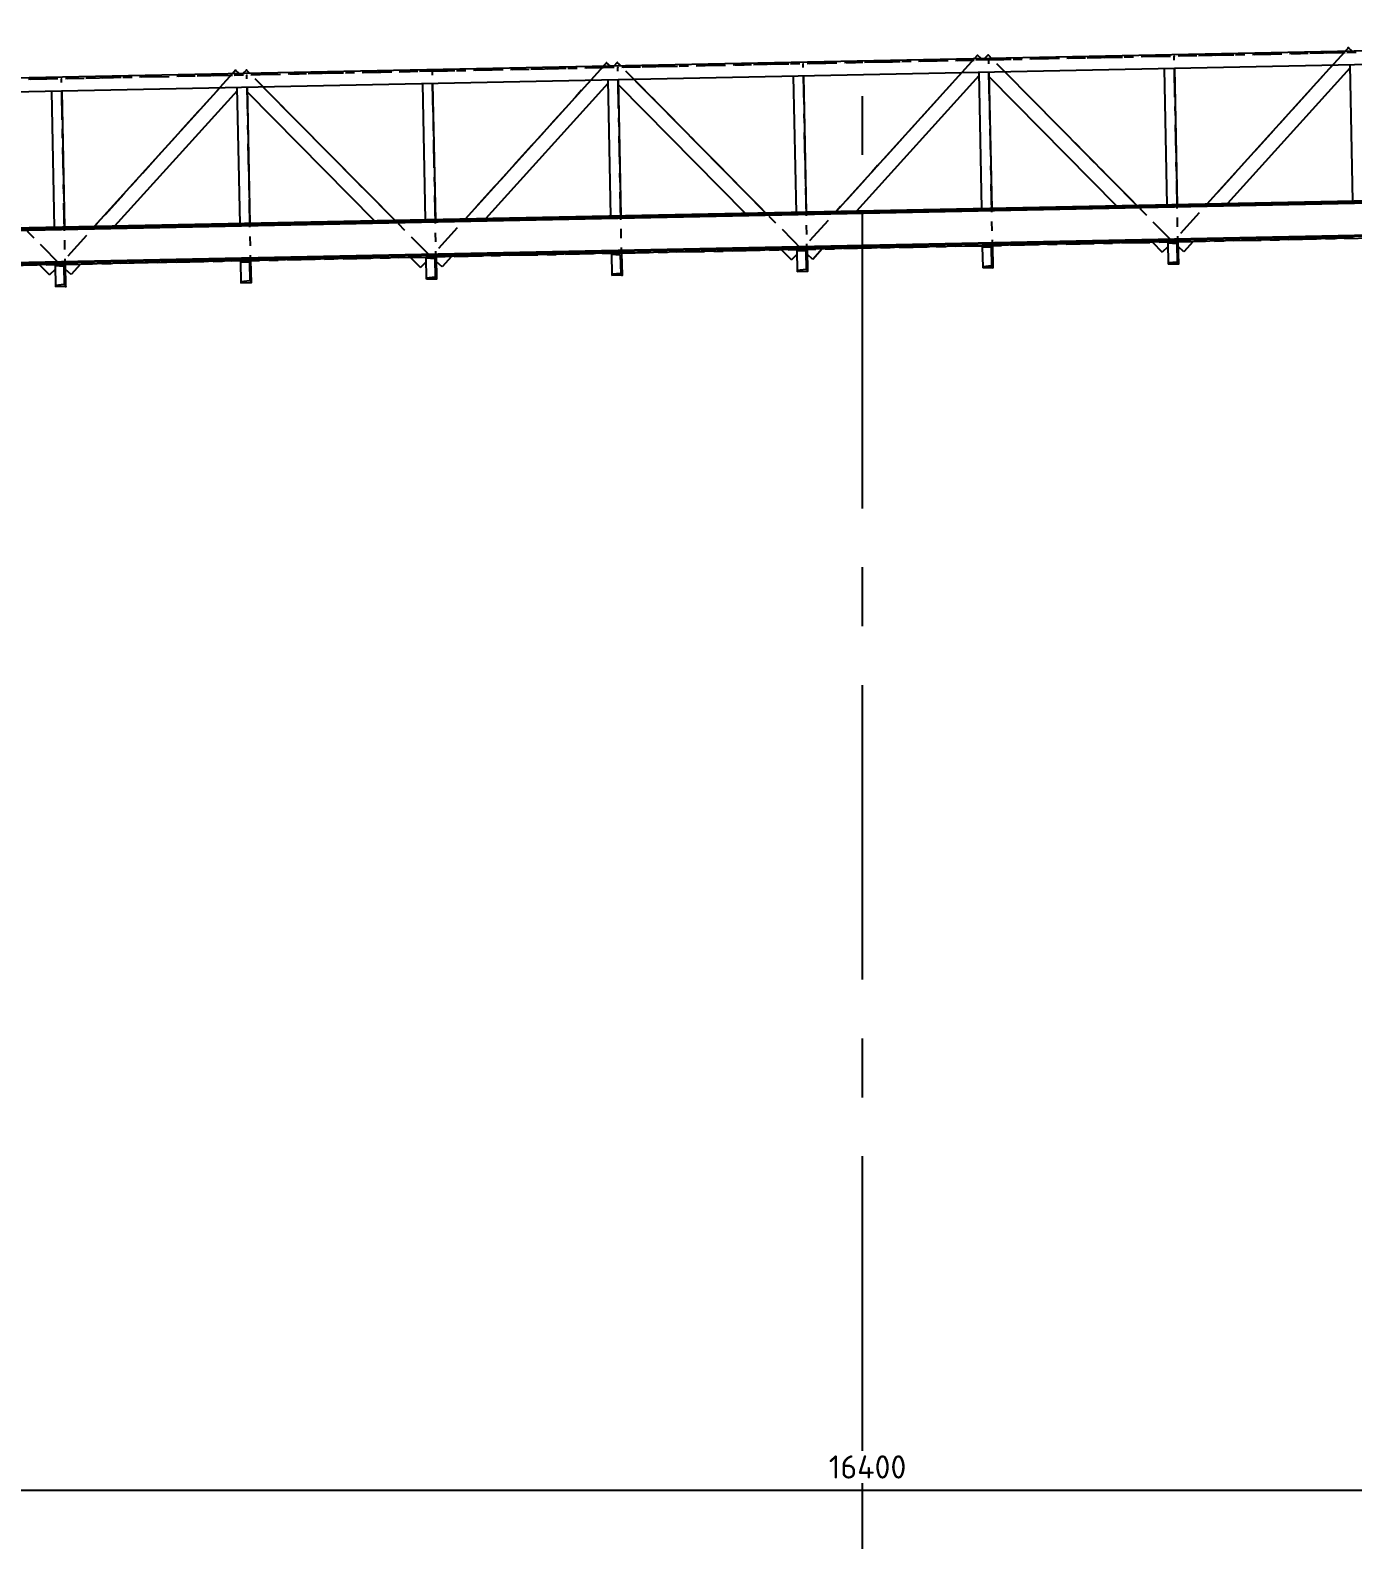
# Model space of a CAD drawing. Header units: millimetres. Extents: x 2368 to 8313, y 7493 to 11698.
# Drawn here: x 4962.8 to 5105.4, y 10364.3 to 10527 of the extents above; entities that cross this region are included whole.
import ezdxf

# ---------------------------------------------------------------- set-up
doc = ezdxf.new("R2010")
doc.units = ezdxf.units.MM
for name, pattern in [('CENTER', [50.8, 31.75, -6.35, 6.35, -6.35]), ('XKITLINE00', [0]), ('XKITLINE02', [4, 2, -2]), ('XKITLINE03', [6, 3, -1, 1, -1])]:
    doc.linetypes.add(name, pattern=pattern)
doc.styles.add('ISOCPEUR', font='isocpeur.ttf')

msp = doc.modelspace()

# ---------------------------------------------------------------- linework, layer by layer
at = {"color": 1, "linetype": 'XKITLINE03'}
for p, q in [((5217.775, 10526.8601), (4887.0809, 10520.1525)), ((5064.9708, 10524.3089), (5046.0442, 10503.3726)), ((5086.0359, 10504.1838), (5066.1332, 10524.3348)), ((5066.6386, 10501.3898), (5066.1843, 10523.7852)), ((5104.9626, 10525.1201), (5086.036, 10504.1838)), ((5086.6345, 10501.7955), (5086.1803, 10524.1908)), ((4984.9872, 10522.6865), (4966.0606, 10501.7502)), ((5006.0523, 10502.5614), (4986.1496, 10522.7124)), ((4986.655, 10499.7674), (4986.2007, 10522.1628)), ((5024.979, 10523.4977), (5006.0524, 10502.5614)), ((5006.6509, 10500.1731), (5006.1967, 10522.5684)), ((5046.0441, 10503.3726), (5026.1414, 10523.5236)), ((5026.6468, 10500.5786), (5026.1925, 10522.974)), ((5046.6427, 10500.9843), (5046.1885, 10523.3796)), ((4966.0605, 10501.7502), (4946.1578, 10521.9012)), ((4966.6591, 10499.3619), (4966.2049, 10521.7572)), ((4888.5882, 10500.1782), (5216.5882, 10506.8319)), ((5026.5981, 10502.9781), (5026.5981, 10502.9781)), ((5046.594, 10503.3838), (5046.594, 10503.3838)), ((5066.5899, 10503.7893), (5066.5899, 10503.7893)), ((5086.5858, 10504.195), (5086.5858, 10504.195)), ((4966.6104, 10501.7614), (4966.6104, 10501.7614)), ((4986.6063, 10502.1669), (4986.6063, 10502.1669)), ((5006.6022, 10502.5726), (5006.6022, 10502.5726))]:
    msp.add_line(p, q, dxfattribs=at)
at = {"color": 7, "linetype": 'XKITLINE00'}
for p, q in [((5216.5882, 10527.006), (4887.8054, 10520.3372)), ((5216.5882, 10525.5057), (4887.8649, 10518.8381)), ((5064.9708, 10524.3089), (5064.6225, 10523.9237)), ((5065.38, 10523.939), (5064.9708, 10524.3089)), ((5066.1332, 10524.3348), (5065.7399, 10523.9463)), ((5066.1332, 10524.3348), (5066.5017, 10523.9618)), ((5104.9626, 10525.1201), (5104.6143, 10524.7348)), ((5105.3719, 10524.7502), (5104.9626, 10525.1201)), ((4984.9872, 10522.6865), (4984.639, 10522.3013)), ((4985.3964, 10522.3167), (4984.9872, 10522.6865)), ((4986.1496, 10522.7124), (4985.7564, 10522.324)), ((4986.1496, 10522.7124), (4986.518, 10522.3394)), ((5024.979, 10523.4977), (5024.6308, 10523.1125)), ((5025.3882, 10523.1278), (5024.979, 10523.4977)), ((5026.1414, 10523.5236), (5025.7481, 10523.1351)), ((5026.1414, 10523.5236), (5026.5099, 10523.1506)), ((5063.2409, 10522.3953), (5049.7282, 10507.4478)), ((5065.1115, 10522.4333), (5065.409, 10507.7659)), ((5066.2113, 10522.4556), (5066.5088, 10507.7882)), ((5067.9544, 10522.4909), (5082.1623, 10508.1058)), ((5085.1075, 10522.8388), (5085.405, 10508.1716)), ((5086.2072, 10522.8612), (5086.5047, 10508.1939)), ((5103.2327, 10523.2065), (5089.7201, 10508.2591)), ((5105.1104, 10522.8977), (5091.9172, 10508.3037)), ((5105.1033, 10523.2444), (5105.4008, 10508.5772)), ((4983.2574, 10520.773), (4969.7445, 10505.8253)), ((4985.1279, 10520.8109), (4985.4254, 10506.1434)), ((4986.2277, 10520.8332), (4986.5252, 10506.1657)), ((4987.9708, 10520.8686), (5002.1788, 10506.4833)), ((5005.1239, 10521.2165), (5005.4214, 10506.5491)), ((5006.2236, 10521.2388), (5006.5211, 10506.5714)), ((5023.2491, 10521.5841), (5009.7364, 10506.6366)), ((5025.1268, 10521.2753), (5011.9335, 10506.6812)), ((5025.1197, 10521.6221), (5025.4172, 10506.9547)), ((5026.2195, 10521.6444), (5026.517, 10506.977)), ((5026.2294, 10521.1577), (5039.9658, 10507.2498)), ((5027.9626, 10521.6798), (5042.1705, 10507.2945)), ((5045.1157, 10522.0277), (5045.4132, 10507.3603)), ((5046.2154, 10522.05), (5046.5129, 10507.3826)), ((5065.1186, 10522.0865), (5051.9254, 10507.4924)), ((5066.2212, 10521.9689), (5079.9576, 10508.0611)), ((4965.1321, 10520.4053), (4965.4296, 10505.7378)), ((4966.2318, 10520.4276), (4966.5293, 10505.7601)), ((4985.135, 10520.4641), (4971.9417, 10505.8699)), ((4986.2376, 10520.3465), (4999.9741, 10506.4386)), ((5216.5071, 10510.831), (4888.5071, 10504.1774)), ((5216.5105, 10510.6611), (4888.5105, 10504.0074)), ((5216.5127, 10510.5547), (4888.5127, 10503.9011)), ((5216.5826, 10507.1082), (4888.5826, 10500.4546)), ((5216.5847, 10507.0018), (4888.5847, 10500.3482)), ((5105.482, 10504.578), (5086.5859, 10504.1947)), ((5025.4984, 10502.9555), (5006.6023, 10502.5722)), ((5026.5981, 10502.9781), (5025.4984, 10502.9558)), ((5025.4984, 10502.9558), (5025.5011, 10502.8199)), ((5025.5011, 10502.8199), (5025.6343, 10502.9586)), ((5026.4625, 10502.7625), (5025.5011, 10502.8199)), ((5025.5011, 10502.8199), (5025.5443, 10500.6923)), ((5026.4625, 10502.7625), (5026.5025, 10500.7886)), ((5045.4943, 10503.3611), (5026.5981, 10502.9778)), ((5026.5981, 10502.9781), (5026.6468, 10500.5786)), ((5043.8397, 10503.3276), (5044.9058, 10502.2482)), ((5045.5048, 10502.8399), (5044.9058, 10502.2482)), ((5046.594, 10503.3838), (5045.4943, 10503.3614)), ((5045.4943, 10503.3614), (5045.497, 10503.2255)), ((5045.497, 10503.2255), (5045.6302, 10503.3642)), ((5046.4584, 10503.1682), (5045.497, 10503.2255)), ((5045.497, 10503.2255), (5045.5402, 10501.0979)), ((5046.4584, 10503.1682), (5046.4984, 10501.1942)), ((5046.594, 10503.3838), (5046.6427, 10500.9843)), ((5065.4902, 10503.7668), (5046.5941, 10503.3834)), ((5047.2311, 10502.2996), (5046.6046, 10502.866)), ((5048.241, 10503.4169), (5047.2311, 10502.2996)), ((5066.5899, 10503.7893), (5065.4902, 10503.767)), ((5065.4902, 10503.767), (5065.4929, 10503.6311)), ((5065.4929, 10503.6311), (5065.6261, 10503.7698)), ((5065.4929, 10503.6311), (5065.5361, 10501.5035)), ((5066.4543, 10503.5737), (5065.4929, 10503.6311)), ((5066.4543, 10503.5737), (5066.4943, 10501.5998)), ((5066.4683, 10502.882), (5066.6054, 10503.0248)), ((5085.4861, 10504.1724), (5066.5899, 10503.7891)), ((5066.5899, 10503.7893), (5066.6386, 10501.3898)), ((5083.8315, 10504.1388), (5084.8976, 10503.0594)), ((5085.4966, 10503.6511), (5084.8976, 10503.0594)), ((5086.5858, 10504.195), (5085.4861, 10504.1726)), ((5085.4861, 10504.1726), (5085.4888, 10504.0367)), ((5085.4888, 10504.0367), (5085.622, 10504.1754)), ((5085.4888, 10504.0367), (5085.532, 10501.9091)), ((5086.4502, 10503.9794), (5085.4888, 10504.0367)), ((5086.4502, 10503.9794), (5086.4902, 10502.0054)), ((5086.4642, 10503.2876), (5086.6014, 10503.4304)), ((5086.5858, 10504.195), (5086.6345, 10501.7955)), ((5087.2229, 10503.1108), (5086.5964, 10503.6772)), ((5088.2329, 10504.2281), (5087.2229, 10503.1108)), ((4965.5107, 10501.7386), (4946.6145, 10501.3553)), ((4963.8562, 10501.7051), (4964.9222, 10500.6258)), ((4965.5212, 10501.2175), (4964.9222, 10500.6258)), ((4966.6104, 10501.7614), (4965.5107, 10501.739)), ((4965.5107, 10501.739), (4965.5134, 10501.6031)), ((4965.5134, 10501.6031), (4965.6466, 10501.7418)), ((4966.4748, 10501.5458), (4965.5134, 10501.6031)), ((4965.5134, 10501.6031), (4965.5566, 10499.4755)), ((4966.4748, 10501.5458), (4966.5148, 10499.5718)), ((4966.4888, 10500.854), (4966.626, 10500.9968)), ((4966.6104, 10501.7614), (4966.6591, 10499.3619)), ((4985.5066, 10502.1443), (4966.6105, 10501.7609)), ((4967.2475, 10500.6772), (4966.621, 10501.2436)), ((4968.2573, 10501.7943), (4967.2475, 10500.6772)), ((4986.6063, 10502.1669), (4985.5066, 10502.1446)), ((4985.5066, 10502.1446), (4985.5093, 10502.0087)), ((4985.5093, 10502.0087), (4985.6425, 10502.1474)), ((4986.4707, 10501.9513), (4985.5093, 10502.0087)), ((4985.5093, 10502.0087), (4985.5525, 10499.8811)), ((4986.4707, 10501.9513), (4986.5107, 10499.9774)), ((4986.4847, 10501.2596), (4986.6218, 10501.4024)), ((5005.5025, 10502.5499), (4986.6063, 10502.1666)), ((4986.6063, 10502.1669), (4986.655, 10499.7674)), ((5003.848, 10502.5163), (5004.914, 10501.437)), ((5005.513, 10502.0287), (5004.914, 10501.437)), ((5006.6022, 10502.5726), (5005.5025, 10502.5502)), ((5005.5025, 10502.5502), (5005.5052, 10502.4143)), ((5005.5052, 10502.4143), (5005.6384, 10502.553)), ((5006.4666, 10502.357), (5005.5052, 10502.4143)), ((5005.5052, 10502.4143), (5005.5484, 10500.2867)), ((5006.4666, 10502.357), (5006.5066, 10500.383)), ((5006.4806, 10501.6652), (5006.6178, 10501.808)), ((5006.6022, 10502.5726), (5006.6509, 10500.1731)), ((5007.2393, 10501.4884), (5006.6128, 10502.0548)), ((5008.2492, 10502.6056), (5007.2393, 10501.4884)), ((5026.4765, 10502.0708), (5026.6136, 10502.2136)), ((5046.4984, 10501.1942), (5045.5402, 10501.0979)), ((5045.5402, 10501.0979), (5045.5429, 10500.9619)), ((5046.4724, 10502.4764), (5046.6096, 10502.6192)), ((5066.4943, 10501.5998), (5065.5361, 10501.5035)), ((5065.5361, 10501.5035), (5065.5388, 10501.3675)), ((5066.6386, 10501.3898), (5065.5388, 10501.3675)), ((5086.4902, 10502.0054), (5085.532, 10501.9091)), ((5085.532, 10501.9091), (5085.5347, 10501.7731)), ((5086.6345, 10501.7955), (5085.5347, 10501.7731)), ((4966.5148, 10499.5718), (4965.5566, 10499.4755)), ((4965.5566, 10499.4755), (4965.5593, 10499.3395)), ((4986.5107, 10499.9774), (4985.5525, 10499.8811)), ((4985.5525, 10499.8811), (4985.5552, 10499.7451)), ((4986.655, 10499.7674), (4985.5552, 10499.7451)), ((5006.5066, 10500.383), (5005.5484, 10500.2867)), ((5005.5484, 10500.2867), (5005.5511, 10500.1507)), ((5006.6509, 10500.1731), (5005.5511, 10500.1507)), ((5026.5025, 10500.7886), (5025.5443, 10500.6923)), ((5025.5443, 10500.6923), (5025.547, 10500.5563)), ((5026.6468, 10500.5786), (5025.547, 10500.5563)), ((5046.6427, 10500.9843), (5045.5429, 10500.9619)), ((4966.6591, 10499.3619), (4965.5593, 10499.3395))]:
    msp.add_line(p, q, dxfattribs=at)
at = {"color": 3, "linetype": 'XKITLINE02'}
msp.add_line((5216.5882, 10526.836), (4887.8121, 10520.1673), dxfattribs=at)
at = {"color": 6, "linetype": 'CENTER'}
for p, q in [((5052.5882, 10373.8538), (5052.5882, 10524.6527)), ((5052.5882, 10298.7746), (5052.5882, 10370.3538))]:
    msp.add_line(p, q, dxfattribs=at)
at = {"color": 1, "linetype": 'XKITLINE00'}
for p, q in [((5064.967, 10524.2997), (5064.967, 10524.2997)), ((5066.1294, 10524.3256), (5066.1294, 10524.3256)), ((5086.1764, 10524.1816), (5086.1764, 10524.1816)), ((5104.9588, 10525.1109), (5104.9588, 10525.1109)), ((4984.9834, 10522.6773), (4984.9834, 10522.6773)), ((4986.1458, 10522.7032), (4986.1458, 10522.7032)), ((4986.1969, 10522.1536), (4986.1969, 10522.1536)), ((5006.1928, 10522.5592), (5006.1928, 10522.5592)), ((5024.9752, 10523.4885), (5024.9752, 10523.4885)), ((5026.1376, 10523.5144), (5026.1376, 10523.5144)), ((5026.1887, 10522.9648), (5026.1887, 10522.9648)), ((5046.1846, 10523.3704), (5046.1846, 10523.3704)), ((5066.1805, 10523.776), (5066.1805, 10523.776)), ((4966.201, 10521.748), (4966.201, 10521.748)), ((5026.5943, 10502.9689), (5026.5943, 10502.9689)), ((5046.0403, 10503.3634), (5046.0403, 10503.3634)), ((5046.0403, 10503.3633), (5046.0403, 10503.3633)), ((5046.5902, 10503.3745), (5046.5902, 10503.3745)), ((5066.5861, 10503.7801), (5066.5861, 10503.7801)), ((5086.0321, 10504.1746), (5086.0321, 10504.1746)), ((5086.0321, 10504.1745), (5086.0321, 10504.1745)), ((5086.582, 10504.1857), (5086.582, 10504.1857)), ((4966.0567, 10501.741), (4966.0567, 10501.741)), ((4966.0567, 10501.7409), (4966.0567, 10501.7409)), ((4966.6066, 10501.7521), (4966.6066, 10501.7521)), ((4986.6025, 10502.1577), (4986.6025, 10502.1577)), ((5006.0485, 10502.5522), (5006.0485, 10502.5522)), ((5006.0485, 10502.5521), (5006.0485, 10502.5521)), ((5006.5984, 10502.5633), (5006.5984, 10502.5633)), ((5066.6348, 10501.3806), (5066.6348, 10501.3806)), ((5086.6307, 10501.7862), (5086.6307, 10501.7862)), ((4986.6512, 10499.7582), (4986.6512, 10499.7582)), ((5006.6471, 10500.1638), (5006.6471, 10500.1638)), ((5026.643, 10500.5694), (5026.643, 10500.5694)), ((5046.6389, 10500.975), (5046.6389, 10500.975)), ((4966.6553, 10499.3526), (4966.6553, 10499.3526))]:
    msp.add_line(p, q, dxfattribs=at)
at = {"color": 146, "linetype": 'XKITLINE00'}
msp.add_line((4888.5882, 10369.6038), (5216.5882, 10369.6038), dxfattribs=at)
at = {"color": 1, "linetype": 'XKITLINE00'}
for centre in [(5064.9708, 10524.3089), (5066.1332, 10524.3348), (5066.1843, 10523.7852), (5086.1803, 10524.1908), (5104.9626, 10525.1201), (4984.9872, 10522.6865), (4986.1496, 10522.7124), (4986.2007, 10522.1628), (5006.1967, 10522.5684), (5024.979, 10523.4977), (5026.1414, 10523.5236), (5026.1925, 10522.974), (5046.1885, 10523.3796), (4966.2049, 10521.7572), (5026.5981, 10502.9781), (5046.0441, 10503.3726), (5046.0442, 10503.3726), (5046.594, 10503.3838), (5066.5899, 10503.7893), (5086.0359, 10504.1838), (5086.036, 10504.1838), (5086.5858, 10504.195), (4966.0605, 10501.7502), (4966.0606, 10501.7502), (4966.6104, 10501.7614), (4986.6063, 10502.1669), (5006.0523, 10502.5614), (5006.0524, 10502.5614), (5006.6022, 10502.5726), (5066.6386, 10501.3898), (5086.6345, 10501.7955), (4966.6591, 10499.3619), (4986.655, 10499.7674), (5006.6509, 10500.1731), (5026.6468, 10500.5786), (5046.6427, 10500.9843)]:
    msp.add_circle(centre, 0.01, dxfattribs=at)

# ---------------------------------------------------------------- texts
at = {"color": 30, "style": 'ISOCPEUR'}
msp.add_text('16400', height=2.5, dxfattribs=at).set_placement((5048.9358, 10370.8538))

doc.saveas('drawing.dxf')
